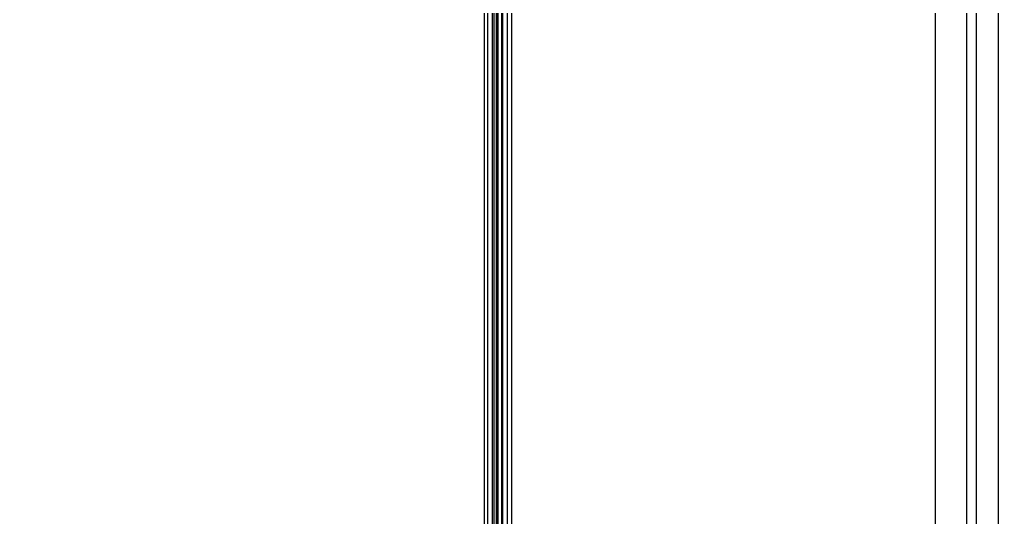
# Model space of a CAD drawing. Extents: x -7000 to 3750, y -6210 to 6210.
# Drawn here: x -4370.6 to -4060.8, y 3057.9 to 3215.6 of the extents above; entities that cross this region are included whole.
import ezdxf

# ---------------------------------------------------------------- set-up
doc = ezdxf.new("R2010")
doc.units = 0

msp = doc.modelspace()

# ---------------------------------------------------------------- linework, layer by layer
at = {"layer": 'EOS6MetalLayer'}
for points in [[(-4220.45, 2814.972), (-4223.45, 2814.972), (-4223.45, 3048.5), (-4367.564, 3048.5), (-4367.564, 2814.972), (-4370.564, 2814.972), (-4370.564, 3051.5), (-4223.45, 3051.5), (-4223.45, 3285.028), (-4220.45, 3285.028)], [(-4217.921, 3285.028), (-4214.921, 3285.028), (-4214.921, 3051.5), (-4070.807, 3051.5), (-4070.807, 3285.028), (-4067.807, 3285.028), (-4067.807, 3048.5), (-4214.921, 3048.5), (-4214.921, 2814.972), (-4217.921, 2814.972)]]:
    msp.add_lwpolyline(points, close=True, dxfattribs=at)
at = {"layer": 'HBMetalPosLayer'}
msp.add_lwpolyline([(-4080.807, 3048.5), (-4060.807, 3048.5), (-4060.807, 3850), (-4080.807, 3850)], close=True, dxfattribs=at)
at = {"layer": 'HBSiProtectLayer'}
msp.add_lwpolyline([(-4220.993, 2770), (-4217.621, 2770), (-4217.621, 3330), (-4220.993, 3330)], close=True, dxfattribs=at)
at = {"layer": 'NegLayer'}
msp.add_lwpolyline([(-4222.493, 2825), (-4216.121, 2825), (-4216.121, 3275), (-4222.493, 3275)], close=True, dxfattribs=at)
at = {"layer": 'SiLayer'}
for points in [[(-4219.493, 2825), (-4219.121, 2825), (-4219.121, 3275), (-4219.493, 3275)], [(-4219.7, 2836), (-4219.593, 2836), (-4219.593, 3264), (-4219.7, 3264)]]:
    msp.add_lwpolyline(points, close=True, dxfattribs=at)

doc.saveas('drawing.dxf')
